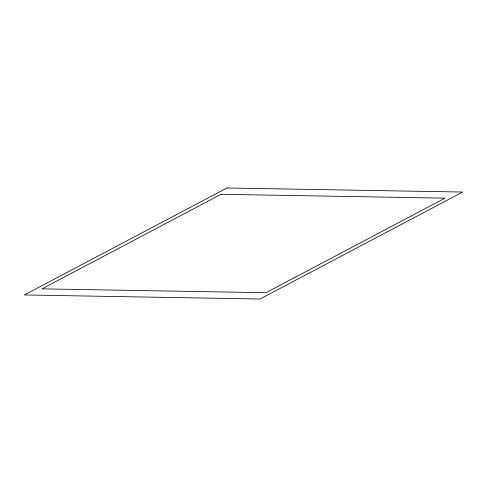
<?xml version="1.0" encoding="UTF-8"?>
<svg xmlns="http://www.w3.org/2000/svg" width="487" height="487" viewBox="0 0 487 487"><rect width="100%" height="100%" fill="white"/><g stroke="black" fill="none" stroke-linecap="round" stroke-linejoin="round"><path stroke-width="0.73" d="M226.979 187.982L24.35 294.952L260.021 299.018L462.65 192.048L226.979 187.982M221.08 194.289L41.961 288.846L265.92 292.711L445.039 198.154L221.08 194.289"/></g></svg>
